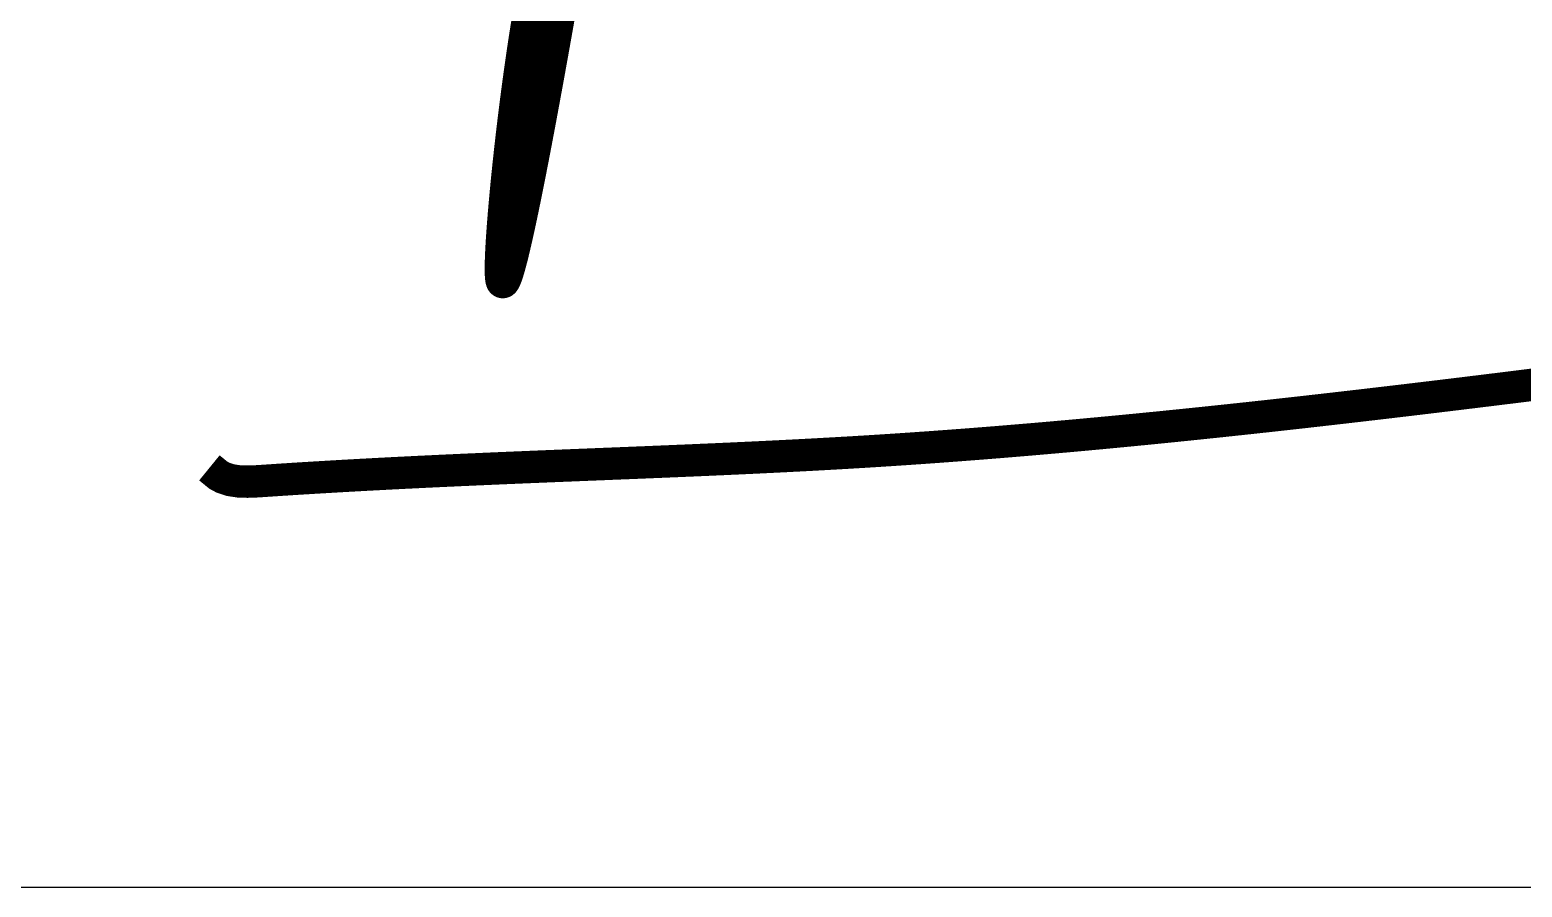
# Model space of a CAD drawing. Header units: inches. Extents: x 138 to 1256, y -84 to 787.
# Drawn here: x 881.74 to 889.85, y -23.99 to -19.33 of the extents above; entities that cross this region are included whole.
import ezdxf

# ---------------------------------------------------------------- set-up
doc = ezdxf.new("R2010")
doc.units = ezdxf.units.IN
doc.header["$MEASUREMENT"] = 0
doc.layers.add('ENTTNTHIETKE1', color=2, linetype='Continuous')
doc.layers.add('T.bao', color=6, linetype='Continuous')
doc.layers.add('LC ISO', color=160, linetype='Continuous', lineweight=13)

# ---------------------------------------------------------------- blocks, each defined once
blk = doc.blocks.new('chu ki Toan')
at = {"layer": 'LC ISO', "const_width": 49}
for points in [[(510.0693585588833, 707.5408459442551), (508.8387949948101, 700.5448666620941), (507.6089100725076, 693.5667703469226), (506.3798988829785, 686.6078108054353), (505.1519565172148, 679.6692418442399), (503.9252780662173, 672.7523172700312), (502.7000586209833, 665.8582908894459), (501.4764932725066, 658.9884165091498), (500.8653918504897, 655.5629281336878), (500.2547771117843, 652.1439479357941), (499.64467344277, 648.7316326413129), (499.0351052298174, 645.3261389760446), (498.4260968593026, 641.9276236658479), (497.8176727176015, 638.5362434365379), (497.2098571910847, 635.1521550139732), (496.60267466613, 631.775515123969), (495.9961495291118, 628.40648049234), (495.3903061664041, 625.0452078449307), (494.785168964383, 621.691853907585), (494.180762309421, 618.3465754061326), (493.5771105878921, 615.009529066403), (492.9742381861743, 611.6808716142114), (492.3721694906399, 608.3607597754308), (491.7709288876631, 605.0493502758327), (491.1705407636218, 601.7467998413049), (490.5710295048866, 598.4532651976624), (489.9724194978335, 595.1689030707057), (489.3747351288366, 591.8938701863226), (488.7780007842739, 588.6283232702845), (488.1822408505159, 585.3724190484936), (487.5874797139386, 582.1263142467069), (486.9937417609162, 578.8901655908121), (486.4010513778267, 575.6641298066097), (485.8094329510386, 572.4483636199438), (485.2189108669318, 569.2430237566732), (484.6295095118785, 566.0482669425692), (484.0412532722548, 562.8642499035195), (483.454166534435, 559.6911293653247), (482.8682736847913, 556.529062053829), (482.2835991097018, 553.3782046948618), (481.7001671955368, 550.2387140142382), (481.1180023286761, 547.1107467378315), (480.5371288954921, 543.9944595914421), (479.9575712823589, 540.8900093009142), (479.3793538756508, 537.7975525920629), (478.8025010617421, 534.7172461907467), (478.2270372270104, 531.6492468227661), (477.6529867578283, 528.59371121398), (477.0803740405681, 525.5507960902032), (476.5092234616095, 522.5206581772945), (475.939559407323, 519.5034542010544), (475.3714062640865, 516.499340887327), (474.8047884182706, 513.5084749619418), (474.2397302562531, 510.5310131507285), (473.6762561644082, 507.5671121795458), (473.1143905291101, 504.6169287741941), (472.554157736733, 501.6806196605176), (471.9955821736512, 498.7583415643312), (471.4386882262388, 495.8502512114937), (470.8835002808737, 492.9565053278347), (470.3300427239283, 490.0772606391547), (469.7783399417767, 487.2126738713123), (469.2284163207951, 484.3629017501371), (468.6802962473557, 481.5281010014733), (468.1340041078365, 478.7084283511358), (467.589564288608, 475.9040405249543), (467.0470011760499, 473.1150942487729), (466.5063391565345, 470.3417462484067), (465.9676026164325, 467.5841532496997), (465.4308159421234, 464.8424719784816), (464.8960035199834, 462.1168591605965), (464.3631897363812, 459.4074715218449), (463.8323989776945, 456.7144657880854), (463.3036556302977, 454.0379986851622), (462.7769840805668, 451.3782269388612), (462.2524087148759, 448.7353072750557), (461.7299539195974, 446.1093964195607), (461.2096440811074, 443.5006510982203), (460.6915035857819, 440.9092280368641), (460.1755568199951, 438.3352839612926), (459.6618281701194, 435.778975597379), (459.150342022529, 433.2404596709239), (458.6411227636036, 430.7198929078004), (458.1341947797118, 428.2174320337945), (457.6295824572335, 425.7332337747794), (457.1273101825391, 423.2674548565556), (456.6274023420083, 420.8202520049381), (456.129883322008, 418.3917819458147), (455.6347775089198, 415.9822014050005), (455.1421092891142, 413.591667108296), (454.6519030489708, 411.2203357815597), (454.1641831748566, 408.8683641506068), (453.6789740531531, 406.5359089413105), (453.1963000702308, 404.2231268794421), (452.7161856124658, 401.930174690875), (452.2386550662341, 399.6572091014241), (451.763732817908, 397.4043868369481), (451.2914432538637, 395.1718646232475), (450.8218107604753, 392.9597991861374), (450.3548597241188, 390.76834725152), (449.8906145311648, 388.5976655451523), (449.429099567993, 386.4479107929219), (448.970339220974, 384.3192397206149), (448.5143578764855, 382.2118090541044), (448.0611799208982, 380.1257755192055), (447.6108297405899, 378.0612958417478), (447.1633317219366, 376.0185267475608), (446.7187102513089, 373.9976249624888), (446.2769897150847, 371.9987472123466), (445.8381944996363, 370.0220502229786), (445.4023489913397, 368.0676907202142), (444.9694775765693, 366.135825429883), (444.539604641699, 364.2266110778146), (444.1127545731051, 362.3402043898532), (443.6889517571599, 360.4767620918137), (443.2682205802412, 358.6364409095404), (442.8505854287214, 356.8193975688628), (442.4360706889747, 355.0257887956104), (442.0247007473772, 353.2557713156129), (441.6164999902994, 351.509501854729), (441.2114928041228, 349.7871371387446), (440.8097035752198, 348.0888338935329), (440.411156689961, 346.4147488448798), (440.015876534726, 344.7650387186877), (439.6238874958854, 343.1398602407135), (439.235213959817, 341.5393701368303), (438.849880312895, 339.9637251328677), (438.4679109414901, 338.4130819546408), (438.0893302319837, 336.8875973280083), (437.7141625707445, 335.3874279787851), (437.3424323441504, 333.912730632801), (436.9741639385738, 332.4636620158853), (436.7913355394103, 331.7487874576618), (436.6093817403907, 331.0403788538824), (436.4283055898159, 330.3384557952959), (436.2481101359772, 329.6430378726218), (436.0687984271754, 328.9541446765943), (435.8903735117055, 328.271795797933), (435.7128384378648, 327.5960108273866), (435.53619625395, 326.9268093556602), (435.3604500082583, 326.2642109734879), (435.1856027490885, 325.6082352715894), (435.0116575247339, 324.9589018407423), (434.8386173834915, 324.3162302716082), (434.666485373662, 323.6802401549794), (434.4952645435369, 323.0509510815318), (434.3249579414169, 322.4283826420287), (434.1555686155989, 321.8125544271752), (433.9870996143763, 321.2034860277199), (433.819553986048, 320.6011970343825), (433.6529347789128, 320.0057070378971), (433.4872450412659, 319.4170356289978), (433.3224878214023, 318.8352023984044), (433.158666167621, 318.2602269368363), (432.995783128219, 317.6921288350422), (432.8338417514915, 317.1309276837274), (432.6728450857372, 316.5766430736403), (432.5127961792514, 316.0292945955152), (432.353698080331, 315.4889018400718), (432.1955538372749, 314.9554843980295), (432.0383664983747, 314.4290618601226), (431.8821391119345, 313.9096538170852), (431.726874726246, 313.397279859666), (431.5725763896098, 312.8919595785555), (431.4192471503175, 312.3937125645025), (431.2668900566696, 311.9025584082265), (431.115508156965, 311.4185167004616), (430.9651044994935, 310.9416070319421), (430.8156821325592, 310.4718489934166), (430.6672441044539, 310.0092621755612), (430.519793463478, 309.5538661691535), (430.3733332579268, 309.1056805648841), (430.2278665360955, 308.6647249535163), (430.0833963462828, 308.2310189257696), (429.9399257367859, 307.8045820723491), (429.7974577559016, 307.3854339840182), (429.6559954519253, 306.9735942514817), (429.5155418731556, 306.5690824654885), (429.3761000678878, 306.1719182167435), (429.2376730844189, 305.7821210959955), (429.1002639710459, 305.3997106939642), (428.9638757760658, 305.0247066013835), (428.8285115477775, 304.6571284089732), (428.6941743344742, 304.296995707482), (428.5608671844529, 303.9443280876148), (428.4285931460145, 303.5991451401205), (428.2973552674521, 303.2614664557041), (428.1671565970646, 302.9313116251287), (428.0380001831472, 302.608700239085), (427.909889073997, 302.2936518883362), (427.7828263179126, 301.9861861635873), (427.6568149631858, 301.686322655587), (427.5318580581206, 301.394080955055), (427.4079586510088, 301.1094806526962), (427.2851197901491, 300.832541339274), (427.1633445238404, 300.5632826055225), (427.0426359003741, 300.3017240421468), (426.9229969680491, 300.0478852398664), (426.8044307751661, 299.8017857894447), (426.6869403700166, 299.5634452815866), (426.5705288009012, 299.3328833070263), (426.4551991161152, 299.1101194564981), (426.3409543639555, 298.8951733207214), (426.2277975927191, 298.6880644904304), (426.115731850703, 298.4888125563739), (426.0047601862025, 298.2974371092423), (425.8948856475163, 298.1139577397844), (425.7861112829396, 297.9383940387343), (425.6784401407731, 297.7707655968115), (425.5718752693101, 297.6110920047504), (425.4664197168458, 297.4593928532704), (425.3620765316791, 297.3156877331348), (425.2588487621088, 297.1799962350196), (425.1567394564299, 297.0523379496881), (425.0557516629397, 296.9327324678598), (424.9558884299349, 296.8211993802688), (424.8571528057109, 296.7177582776494), (424.7595478385665, 296.6224287507066), (424.6630765767968, 296.5352303901891), (424.5677420687007, 296.4561827868311), (424.4735473625733, 296.3853055313521), (424.3804955067117, 296.3226182144717), (424.2885895494128, 296.2681404269388), (424.1978325389737, 296.2218917594582), (424.1082275236931, 296.1838918027788), (424.0197775518645, 296.1541601476201), (423.9324856717867, 296.1327163847163), (423.8463549317548, 296.1195801048016), (423.7613883800677, 296.1147708985955), (423.6775890650224, 296.1183083568321), (423.594960034914, 296.1302120702312), (423.5135043380396, 296.1505016295414), (423.4332250226944, 296.1791966254677), (423.3541251371807, 296.2163166487444), (423.2762077297903, 296.2618812901201), (423.1994758488217, 296.3159101402998), (423.1239325425704, 296.3784227900323), (423.0495808593387, 296.4494388300227), (422.9764238474163, 296.5289778510341), (422.9044645551021, 296.6170594437572), (422.8337060306949, 296.713703198955), (422.7641513224899, 296.8189287073328), (422.695803478784, 296.9327555596246), (422.6286655478762, 297.0552033465647), (422.5627405780597, 297.1862916588871), (422.4980316176334, 297.3260400873114), (422.4345417148961, 297.4744682225573), (422.3722739181394, 297.6315956553735), (422.3112312756675, 297.7974419764796), (422.2514168357684, 297.9720267766243), (422.1928336467463, 298.155369646498), (422.1354847568946, 298.347490176835), (422.0793732145121, 298.548407958413), (422.0245020678922, 298.7581425819226), (421.9708743653337, 298.9767136380833), (421.9184931551354, 299.2041407176439), (421.8673614855907, 299.4404434113239), (421.8174824049966, 299.6856413098576), (421.7688589616519, 299.939754003979), (421.7214942038536, 300.2028010843933), (421.6753911798987, 300.4748021418636), (421.6305529380807, 300.7557767670951), (421.5869825267018, 301.0457445508364), (421.544682994052, 301.3447250837926), (421.5036573884372, 301.6527379567124), (421.4639087581454, 301.9698027603154), (421.4254401514772, 302.2959390853212), (421.3882546167297, 302.6311665224785), (421.3523552021979, 302.9755046624923), (421.3177449561808, 303.3289730961114), (421.2702640516618, 303.8530423428601), (421.2524039878263, 304.0633775457536), (421.2216759628791, 304.4443204826239), (421.1922400877847, 304.8343846497301), (421.164093516034, 305.2335336923861), (421.1372334011194, 305.6417312559061), (421.111656896539, 306.0589409855747), (421.0873611557836, 306.4851265267353), (421.0643433323439, 306.9202515247016), (421.0426005797181, 307.3642796247586), (421.0221300513967, 307.817174472264), (421.0029289008726, 308.2788997124881), (420.9849942816418, 308.7494189907738), (420.9683233471951, 309.2286959524063), (420.952913251027, 309.716694242743), (420.9387611466318, 310.2133775070542), (420.9258641875022, 310.7187093906832), (420.9142195271288, 311.2326535389147), (420.9038243190098, 311.7551735970628), (420.8946757166359, 312.2862332104705), (420.8867708735015, 312.8257960244518), (420.8801069430974, 313.3738256842771), (420.8746810789198, 313.9302858353185), (420.8704904344631, 314.4951401228464), (420.8675321632163, 315.0683521921746), (420.8658034186756, 315.6498856886319), (420.8653013543353, 316.2397042575321), (420.8660231236863, 316.8377715441748), (420.8679658802248, 317.4440511938883), (420.8711267774415, 318.0585068519722), (420.8755029688327, 318.6811021637695), (420.8810916078892, 319.3118007745506), (420.8878898481053, 319.9505663296586), (420.8958948429754, 320.5973624743929), (420.9051037459885, 321.2521528540965), (420.9155137106445, 321.9149011140253), (420.9271218904323, 322.5855708995514), (420.9399254388463, 323.2641258559452), (420.953921509381, 323.9505296285643), (420.9691072555288, 324.6447458626644), (420.9854798307824, 325.3467382036033), (421.0030363886381, 326.0564702966803), (421.0217740825847, 326.7739057872095), (421.0416900661203, 327.4990083205194), (421.0627814927357, 328.2317415418947), (421.0850455159216, 328.9720690966642), (421.1084792891797, 329.7199546301417), (421.1330799659936, 330.4753617876413), (421.1588446998649, 331.2382542144624), (421.1857706442806, 332.0085955559334), (421.213854952739, 332.7863494573685), (421.2430947787288, 333.5714795640815), (421.2734872757483, 334.363949521372), (421.305029597288, 335.1637229745829), (421.3377188968425, 335.9707635689847), (421.3715523279025, 336.7850349499204), (421.406527043966, 337.6065007626894), (421.442640198522, 338.4351246526348), (421.4798889450649, 339.270870265027), (421.5182704370909, 340.1137012452091), (421.557781828089, 340.9635812384658), (421.5984202715572, 341.820473890155), (421.6401829209863, 342.6843428455613), (421.6830669298688, 343.5551517499989), (421.727069451701, 344.4328642487817), (421.7721876399719, 345.3174439872091), (421.8184186481794, 346.2088546106243), (421.8657596298162, 347.1070597643411), (421.9142077383731, 348.0120230936445), (421.9637601273462, 348.9237082438631), (422.0144139502263, 349.8420788603253), (422.0661663605079, 350.7670985883015), (422.1190145116852, 351.6987310731492), (422.172955557251, 352.6369399601681), (422.2279866506997, 353.581688894672), (422.2841049455219, 354.5329415219458), (422.3413075952139, 355.4906614873616), (422.3995917532684, 356.4548124361609), (422.5193932084348, 358.4022618653253), (422.643486538971, 360.3749989719363), (422.771848972825, 362.3727329185058), (422.9044577379409, 364.3951728675311), (423.0412900622669, 366.442027981524), (423.182323173749, 368.5130074229965), (423.327534300337, 370.6078203544603), (423.4769006699771, 372.7261759383982), (423.6303995106155, 374.8677833373513), (423.7880080502, 377.0323517138022), (423.9497035166769, 379.2195902302628), (424.1154631379923, 381.4292080492596), (424.2852641420977, 383.6609143332753), (424.4590837569376, 385.9144182448217), (424.6368992104562, 388.1894289464108), (424.8186877306052, 390.4856556005398), (425.0044265453307, 392.8028073697351), (425.1940928825788, 395.1405934165232), (425.3876639702958, 397.4987229033432), (425.5851170364294, 399.8769049927505), (425.7864293089278, 402.2748488472425), (425.9915780157353, 404.6922636293311), (426.2005403848034, 407.1288585015282), (426.4132936440783, 409.5843426263164), (426.6298150215043, 412.0584251662222), (426.8500817450295, 414.5508152837574), (427.0740710426016, 417.061222141434), (427.301760142167, 419.5893549017201), (427.5331262716754, 422.1349227271712), (427.7681466590693, 424.6976347802556), (428.0067985323003, 427.2772002234997), (428.2490591193146, 429.8733282194153), (428.4949056480564, 432.4857279304997), (428.7443153464756, 435.1141085192503), (428.9972654425183, 437.7581791482226), (429.2537331641306, 440.4176489798556), (429.5136957392624, 443.0922271767049), (429.7771303958598, 445.7816229012533), (430.0440143618689, 448.4855453160271), (430.3143248652359, 451.2037035835237), (430.5880391339106, 453.935806866255), (430.8651343958372, 456.6815643267182), (431.1455878789657, 459.4406851274107), (431.4293768112402, 462.2128784308734), (431.7164784206125, 464.9978533995891), (432.006869935025, 467.7953191960696), (432.3005285824274, 470.6049849828269), (432.5974315907642, 473.4265599223581), (432.897556187987, 476.2597531771899), (433.2008796020382, 479.1042739098048), (433.5073790608676, 481.9598312827147), (433.8170317924214, 484.8261344584607), (434.1298150246457, 487.7028925994964), (434.4457059854922, 490.5898148683773), (434.7646819029014, 493.4866104275861), (435.0867200048251, 496.3929884396202), (435.4117975192075, 499.308658067006), (435.7398916740003, 502.2333284722554), (436.0709796971441, 505.166708817851), (436.4050388165924, 508.1085082663194), (436.7420462602895, 511.0584359801578), (437.0819792561797, 514.0162011218781), (437.4248150322128, 516.9815128540067), (437.7705308163386, 519.9540803389973), (438.1191038364996, 522.9336127394199), (438.4705113206455, 525.9198192177282), (438.8247304967208, 528.9124089364923), (439.181738592677, 531.9110910581512), (439.9040304560094, 537.9255691602884), (440.6372047342229, 543.9609268242057), (441.3810792508921, 550.0148373499833), (442.1354718295952, 556.084974037658), (442.9002002939069, 562.1690101872955), (443.6750824674054, 568.2646190989472), (444.4599361736673, 574.3694740726933), (445.2545792362707, 580.4812484085414), (446.0588294787904, 586.5976154066157), (446.8725047248045, 592.716248366909), (447.6954227978913, 598.8348205895454), (448.5274015216255, 604.951005374518), (449.3682587195835, 611.0624760219216), (450.2178122153473, 617.1669058318075), (451.075879832486, 623.2619681042415), (451.9422793945814, 629.3453361392603), (452.8168287252101, 635.4146832369443), (453.6993456479468, 641.4676826973446), (454.5896479863732, 647.5020078205125), (455.4875535640604, 653.5153319064993), (456.3928802045903, 659.5053282553708), (456.8482694932864, 662.4908514346607), (457.3054457315338, 665.4696701671928), (457.7643861472825, 668.4414936154644), (458.2250679684748, 671.4060309420165), (458.6874684230606, 674.3629913093173), (459.1515647389861, 677.3120838798932), (459.617334144199, 680.253017816256), (460.084753866644, 683.1855022808886), (460.5538011342724, 686.1092464363319), (461.0244531750268, 689.0239594450686), (461.4966872168588, 691.9293504696252), (461.9704804877128, 694.8251286724844), (462.6600362511035, 699.0053274587699), (462.9226539464944, 700.5866935816593), (463.4009950676336, 703.4521086431632)], [(-20.35961842797042, 14.74615732973325), (-6.742090006162471, 3.656960592707037), (0, 0), (11.69349276442699, -3.871949366279296), (24.24245635081934, -5.746533423051005), (37.40716989998509, -6.161799540568609), (50.94791255273776, -5.655795089158346), (61.22042499530107, -4.994405792473117), (78.27667566091077, -3.857291095569963), (91.88494518966945, -2.969627804675838), (105.451119088566, -2.101672136501293), (118.975926109737, -1.252903552973294), (132.4600950053245, -0.4228015160333598), (145.9043545274544, 0.3891545125225093), (159.3094334282723, 1.183485070752795), (172.6760604599112, 1.960710696774186), (186.004964374506, 2.721351928703371), (199.2968739242006, 3.465929304657038), (212.552517861126, 4.194963362795534), (225.7726249374209, 4.908974641133682), (238.9579239052182, 5.608483677817276), (252.1091435166563, 6.29401101100666), (265.2270125238792, 6.966077178774867), (278.3122596790108, 7.625202719253139), (291.3656137342005, 8.271908170514507), (304.3878034415757, 8.90671407073387), (317.3795575532713, 9.530140957969707), (330.3416048214385, 10.14270937035326), (343.2746739982031, 10.74493984601577), (356.1794938356979, 11.33735292301571), (369.056793086067, 11.920469139528), (381.9073005014434, 12.49480903364019), (394.7317448339672, 13.06089314345445), (407.5308548357771, 13.619242007102), (420.3053592589986, 14.17037616267044), (433.0559868557793, 14.71481614829099), (445.783466378256, 15.25308250208036), (458.488526578556, 15.78569576212612), (471.1718962088253, 16.31317646655953), (483.8343040211948, 16.8360451535118), (496.4764787678032, 17.35482236105599), (509.0991492007925, 17.87002862733789), (521.7030440722865, 18.38218449043052), (534.2888921344365, 18.89181048850878), (546.8574221393683, 19.39942715960206), (559.4093628392238, 19.90555504189979), (571.9454429861362, 20.41071467346046), (584.4663913322511, 20.91542659241532), (596.9729366296924, 21.42021133692469), (609.4658076306023, 21.92558944503253), (621.9457330871228, 22.43208145484095), (634.4134417513833, 22.94020790452487), (646.8696623755241, 23.45048933220096), (659.3151237116799, 23.9634462758986), (671.7505545119948, 24.4795992737927), (684.1766835285889, 24.99946886399994), (696.5942395136135, 25.52357558459335), (709.0039512192052, 26.05243997371872), (721.4065473974897, 26.5865825695073), (733.8027568006182, 27.12652391001757), (746.193308180711, 27.67278453338076), (758.5789302899211, 28.22588497772813), (770.9603518803742, 28.7863457811327), (783.3383017042052, 29.35468748176936), (795.7135085135633, 29.93143061768205), (808.0867010605707, 30.51709572703112), (820.4586080973804, 31.11220334793325), (832.8299583761127, 31.71727401846147), (845.2014806489151, 32.33282827674702), (857.5739036679133, 32.9593866609066), (869.947956185264, 33.59746970904234), (882.3243669530839, 34.24759795928549), (894.7038647235204, 34.91029194975272), (907.0871782486975, 35.58607221853163), (919.4750362807717, 36.27545930372435), (931.8681675718635, 36.97897374346212), (944.2673008741167, 37.69713607587619), (956.6731649396661, 38.43046683906869), (969.086488520652, 39.17948657111265), (981.5080003692074, 39.94471581016842), (991.8531963282348, 40.59435098644462), (1006.378273631926, 41.52569994916848), (1018.827480067024, 42.34168235017569), (1031.285908953752, 43.17444508503831), (1043.7534213851, 44.02381148927088), (1056.229878454054, 44.88960489856254), (1068.715141253611, 45.77164864848601), (1081.209070876759, 46.66976607471588), (1093.711528416492, 47.58378051285399), (1106.222374965808, 48.51351529853127), (1118.741471617692, 49.45879376730591), (1131.268679465136, 50.41943925489613), (1143.803859601134, 51.39527509687468), (1156.346873118679, 52.38612462885794), (1168.897581110767, 53.39181118647684), (1181.455844670387, 54.41215810537688), (1194.021524890522, 55.44698872113077), (1206.59448286418, 56.49612636939855), (1219.174579684339, 57.55939438579662), (1231.761676444004, 58.63661610591225), (1244.355634236155, 59.72761486543459), (1256.956314153795, 60.83221399992181), (1269.563577289913, 61.95023684503394), (1282.177284737492, 63.08150673635828), (1294.797297589537, 64.2258470095403), (1307.42347693903, 65.3830810001964), (1320.055683878974, 66.55303204397205), (1332.693779502346, 67.73552347645455), (1345.337624902153, 68.93037863327481), (1357.987081171383, 70.13742085007834), (1370.642009403022, 71.35647346246697), (1383.302270690072, 72.58735980605707), (1395.967726125515, 73.82990321647958), (1408.638236802351, 75.08392702932179), (1421.313663813567, 76.34925458025828), (1433.993868252159, 77.62570920489088), (1446.678711211114, 78.91311423885054), (1459.36805378343, 80.21129301775363), (1472.061757062098, 81.52006887718744), (1484.759682140106, 82.83926515284111), (1497.461690110447, 84.16870518027281), (1510.167642066121, 85.50821229512803), (1522.877399100114, 86.85760983306682), (1535.590822305418, 88.21672112963279), (1548.307772775024, 89.58536952052964), (1561.028111601929, 90.96337834131555), (1573.751699879118, 92.350570927636), (1586.478398699588, 93.74677061510738), (1599.208069156331, 95.15180073938973), (1611.940572342341, 96.56548463602667), (1624.675769350608, 97.98764564073645), (1637.41352127412, 99.41810708906269), (1650.153689205876, 100.8566923166654), (1662.896134238867, 102.3032246591465), (1675.640717466078, 103.7575274521369), (1688.387299980508, 105.2194240312674), (1701.135742875151, 106.6887377321546), (1713.885907242993, 108.1652918904292), (1726.637654177033, 109.6489098416641), (1739.390844770258, 111.1394149215485), (1752.145340115654, 112.6366304656549), (1764.901001306229, 114.1403798096435), (1777.657689434967, 115.6504862891306), (1790.415265594855, 117.1667732397036), (1803.173590878891, 118.6890639970079), (1815.932526380069, 120.217181896689), (1828.691933191378, 121.7509502742905), (1841.451672405807, 123.2901924655162), (1854.211605116352, 124.8347318059386), (1866.971592416012, 126.384391631218), (1879.731495397766, 127.9389952769561), (1892.491175154608, 129.4983660787693), (1905.25049277954, 131.0623273723031), (1918.009309365552, 132.6307024931739), (1930.767486005627, 134.2033147769398), (1943.524883792765, 135.7799875593046), (1956.281363819957, 137.36054417587), (1969.036787180194, 138.9448079622234), (1981.791014966466, 140.5326022540394), (1994.543908271771, 142.1237503868906)]]:
    blk.add_lwpolyline(points, dxfattribs=at)
blk = doc.blocks.new('khung vpn')
at = {"layer": 'T.bao'}
blk.add_line((52549.44289181817, -4225.240586002756), (52555.83215303945, -4225.240586002756), dxfattribs=at)
at = {"layer": 'LC ISO', "xscale": 0.000601425, "yscale": 0.000601425, "zscale": 0.000601425}
blk.add_blockref('chu ki Toan', (52551.6760953117, -4224.86751639814), dxfattribs=at)

msp = doc.modelspace()

# ---------------------------------------------------------------- block references
at = {"layer": 'ENTTNTHIETKE1', "color": 6, "xscale": 5.965326529308613, "yscale": 5.965326529308613, "zscale": 5.965326529308613}
msp.add_blockref('khung vpn', (-312605.1185182082, 25180.94855003075), dxfattribs=at)

doc.saveas('drawing.dxf')
